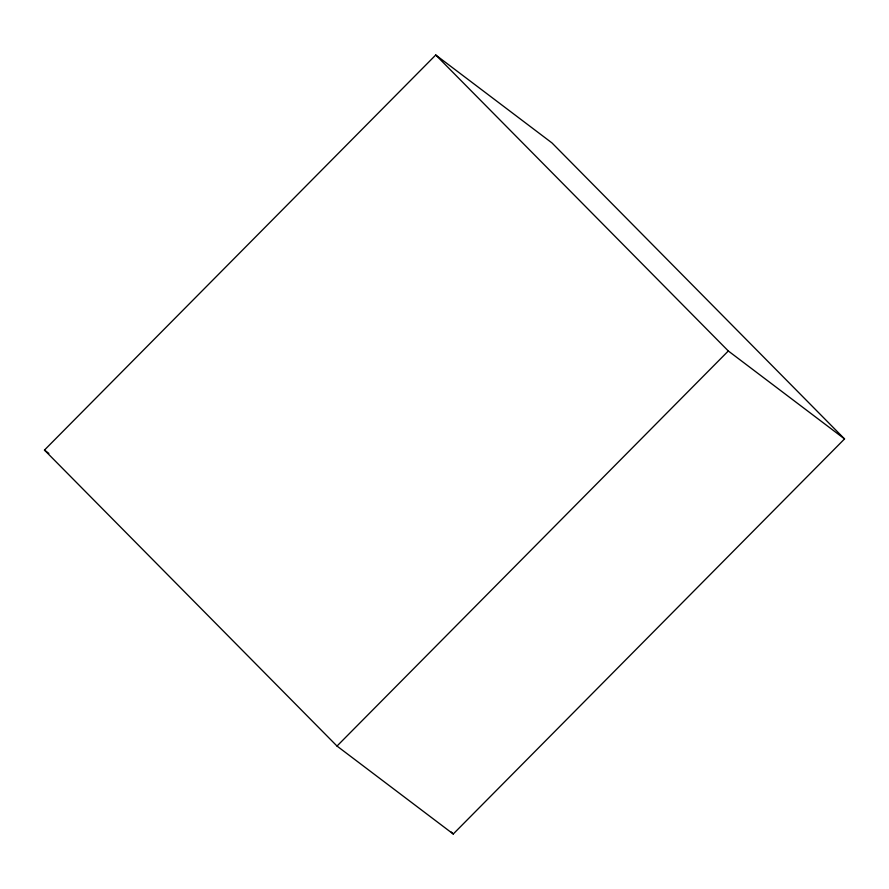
<?xml version="1.0" encoding="UTF-8"?>
<svg xmlns="http://www.w3.org/2000/svg" width="889" height="889" viewBox="0 0 889 889"><rect width="100%" height="100%" fill="white"/><g stroke="black" fill="none" stroke-linecap="round" stroke-linejoin="round"><path stroke-width="1.33" d="M44.45 450.078L435.754 54.996L551.991 142.94L844.55 438.922L453.246 834.004L337.009 746.06L44.45 450.078L48.873 453.434M337.009 746.06L728.313 350.977L844.55 438.922M435.754 54.996L728.313 350.977M451.301 832.026L453.246 834.004"/></g></svg>
